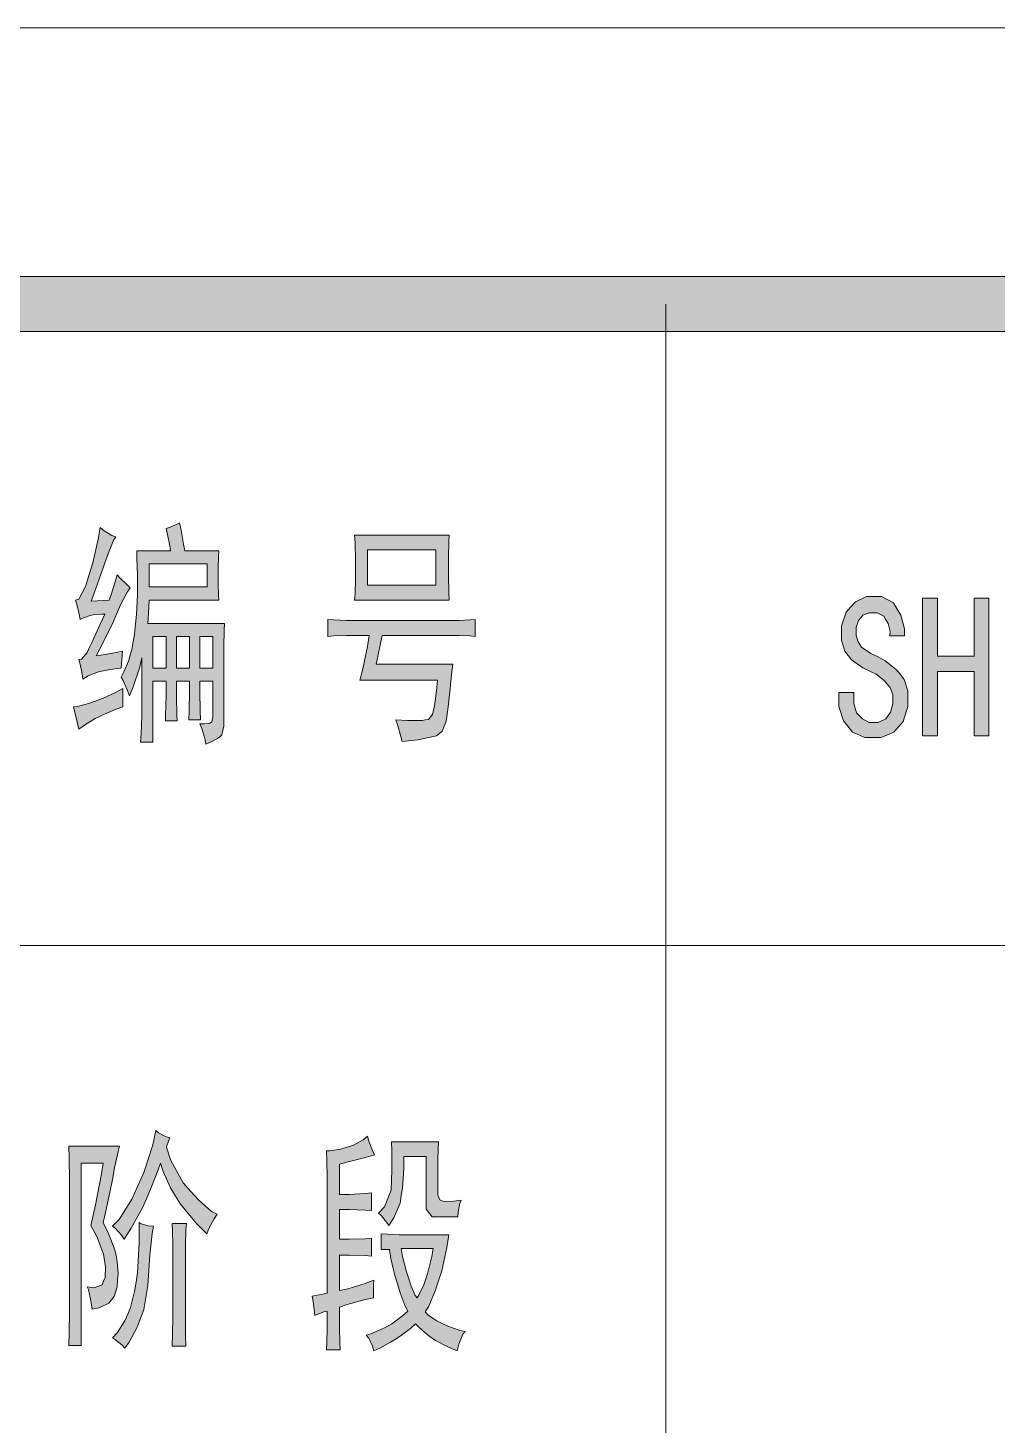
# Model space of a CAD drawing. Header units: millimetres. Extents: x 0 to 207, y 0 to 293.
# Drawn here: x 166.95 to 184.26, y 267.7 to 292.64 of the extents above; entities that cross this region are included whole.
import ezdxf

# ---------------------------------------------------------------- set-up
doc = ezdxf.new("R2010")
doc.units = ezdxf.units.MM

msp = doc.modelspace()

# ---------------------------------------------------------------- hatches: boundary and pattern name
h = msp.add_hatch(color=0)
h.dxf.hatch_style = 2
h.paths.add_polyline_path([(202.483861, 288.208861), (201.499611, 287.224611), (25.124833, 287.224611), (24.140583, 288.208861)])
h = msp.add_hatch(color=0)
h.dxf.hatch_style = 2
h.paths.add_polyline_path([(168.518417, 283.55925), (168.483139, 283.509861), (168.384361, 283.269972), (168.317333, 283.075944), (168.250306, 282.885444), (168.130361, 282.553833), (168.077444, 282.412722), (168.402, 282.430361), (168.437278, 282.529139), (168.507833, 282.754917), (168.543111, 282.878389), (168.596028, 282.821944), (168.712444, 282.705528), (168.775944, 282.645556), (168.723028, 282.571472), (168.603083, 282.342167), (168.536056, 282.190472), (168.469028, 282.03525), (168.285583, 281.657778), (168.169167, 281.435528), (168.292639, 281.449639), (168.525472, 281.491972), (168.634833, 281.516667), (168.613667, 281.216806), (168.543111, 281.20975), (168.384361, 281.185056), (168.299694, 281.167417), (168.2115, 281.149778), (168.024528, 281.075694), (167.92575, 281.01925), (167.915167, 281.110972), (167.879889, 281.283833), (167.855194, 281.3685), (167.904583, 281.375556), (168.003361, 281.491972), (168.05275, 281.601333), (168.105667, 281.707167), (168.239722, 281.999972), (168.320861, 282.179889), (168.267944, 282.179889), (168.165639, 282.172833), (168.112722, 282.165778), (168.059806, 282.155194), (167.943389, 282.112861), (167.879889, 282.081111), (167.86225, 282.179889), (167.823444, 282.356278), (167.79875, 282.430361), (167.855194, 282.448), (167.978667, 282.673778), (168.042167, 282.885444), (168.105667, 283.097111), (168.204444, 283.516917), (168.239722, 283.725056), (168.310278, 283.668611), (168.447861, 283.583944)])
h = msp.add_hatch(color=0)
h.paths.add_polyline_path([(169.657889, 283.809722), (169.682583, 283.675667), (169.728444, 283.425194), (169.749611, 283.308778), (170.356389, 283.308778), (170.349333, 283.21), (170.345806, 282.98775), (170.345806, 282.86075), (170.345806, 282.737278), (170.349333, 282.522083), (170.356389, 282.430361), (169.111083, 282.430361), (169.107556, 282.306889), (169.093444, 282.09875), (169.089917, 282.014083), (170.458694, 282.014083), (170.455167, 281.883556), (170.448111, 281.601333), (170.448111, 281.449639), (170.448111, 280.303111), (170.448111, 280.179639), (170.409306, 280.020889), (170.374028, 279.989139), (170.335222, 279.957389), (170.21175, 279.890361), (170.123556, 279.855083), (170.105917, 279.957389), (170.053, 280.137306), (170.017722, 280.221972), (170.098861, 280.221972), (170.197639, 280.232556), (170.215278, 280.246667), (170.232917, 280.25725), (170.250556, 280.345444), (170.250556, 280.419528), (170.250556, 280.983972), (170.017722, 280.983972), (170.017722, 280.804056), (170.024778, 280.454806), (170.031833, 280.289), (169.820167, 280.289), (169.827222, 280.454806), (169.834278, 280.804056), (169.834278, 280.983972), (169.601444, 280.983972), (169.601444, 280.726444), (169.604972, 280.370139), (169.612028, 280.271361), (169.403889, 280.271361), (169.407417, 280.370139), (169.414472, 280.726444), (169.414472, 280.983972), (169.181639, 280.983972), (169.181639, 279.890361), (168.959389, 279.890361), (168.9735, 280.045583), (168.984083, 280.356028), (168.984083, 280.504194), (168.984083, 281.40025), (168.938222, 281.216806), (168.828861, 280.878139), (168.761833, 280.719389), (168.723028, 280.82875), (168.648944, 280.994556), (168.613667, 281.051), (168.663056, 281.149778), (168.747722, 281.350861), (168.775944, 281.449639), (168.804167, 281.548417), (168.850028, 281.823583), (168.867667, 281.999972), (168.885306, 282.172833), (168.902944, 282.522083), (168.902944, 282.694944), (168.902944, 282.871333), (168.895889, 283.17825), (168.892361, 283.308778), (169.495611, 283.308778), (169.485028, 283.4005), (169.442694, 283.601583), (169.414472, 283.707417), (169.488556, 283.732111), (169.612028, 283.785028)])
h.paths.add_polyline_path([(170.14825, 282.663194), (170.14825, 283.075944), (169.111083, 283.075944), (169.111083, 282.663194)])
h.paths.add_polyline_path([(169.834278, 281.216806), (169.834278, 281.78125), (169.601444, 281.78125), (169.601444, 281.216806)])
h.paths.add_polyline_path([(170.250556, 281.216806), (170.250556, 281.78125), (170.017722, 281.78125), (170.017722, 281.216806)])
h.paths.add_polyline_path([(169.414472, 281.216806), (169.414472, 281.78125), (169.181639, 281.78125), (169.181639, 281.216806)])
h = msp.add_hatch(color=0)
h.paths.add_polyline_path([(174.469778, 283.591), (174.46625, 283.467528), (174.459194, 283.185306), (174.459194, 283.026556), (174.459194, 282.871333), (174.46625, 282.571472), (174.469778, 282.430361), (172.7835, 282.430361), (172.790556, 282.546778), (172.797611, 282.821944), (172.797611, 282.977167), (172.797611, 283.142972), (172.790556, 283.449889), (172.7835, 283.591)])
h.paths.add_polyline_path([(174.236944, 282.694944), (174.236944, 283.326417), (173.016333, 283.326417), (173.016333, 282.694944)])
h = msp.add_hatch(color=0)
h.dxf.hatch_style = 2
h.paths.add_polyline_path([(182.664806, 280.694694), (182.664806, 280.528889), (182.580139, 280.264306), (182.499, 280.169056), (182.414333, 280.070278), (182.188556, 279.975028), (182.043917, 279.975028), (181.899278, 279.975028), (181.677028, 280.073806), (181.595889, 280.176111), (181.51475, 280.274889), (181.433611, 280.528889), (181.433611, 280.680583), (181.433611, 280.779361), (181.698194, 280.779361), (181.698194, 280.694694), (181.698194, 280.585333), (181.751111, 280.419528), (181.8005, 280.363083), (181.853417, 280.306639), (181.973361, 280.246667), (182.043917, 280.246667), (182.135639, 280.246667), (182.269694, 280.310167), (182.315556, 280.370139), (182.357889, 280.430111), (182.400222, 280.578278), (182.400222, 280.666472), (182.400222, 280.737028), (182.347306, 280.871083), (182.297917, 280.931056), (182.245, 280.991028), (182.096833, 281.103917), (181.998056, 281.153306), (181.860472, 281.220333), (181.659389, 281.361444), (181.599417, 281.442583), (181.539444, 281.520194), (181.479472, 281.707167), (181.479472, 281.816528), (181.479472, 281.968222), (181.564139, 282.211639), (181.645278, 282.306889), (181.729944, 282.398611), (181.9275, 282.493861), (182.043917, 282.493861), (182.192083, 282.493861), (182.410806, 282.380972), (182.474306, 282.268083), (182.541333, 282.158722), (182.608361, 281.915306), (182.608361, 281.788306), (182.343778, 281.788306), (182.347306, 281.865917), (182.315556, 282.010556), (182.273222, 282.074056), (182.234417, 282.141083), (182.118, 282.204583), (182.043917, 282.204583), (181.973361, 282.204583), (181.864, 282.158722), (181.825194, 282.112861), (181.786389, 282.063472), (181.744056, 281.94), (181.744056, 281.858861), (181.744056, 281.795361), (181.775806, 281.682472), (181.807556, 281.636611), (181.839306, 281.59075), (182.005111, 281.477861), (182.135639, 281.414361), (182.262639, 281.347333), (182.456667, 281.192111), (182.527222, 281.103917), (182.597778, 281.012194), (182.664806, 280.807583)])
h = msp.add_hatch(color=0)
h.dxf.hatch_style = 2
h.paths.add_polyline_path([(184.114722, 280.00325), (183.850139, 280.00325), (183.850139, 281.153306), (183.193972, 281.153306), (183.193972, 280.00325), (182.929389, 280.00325), (182.929389, 282.462111), (183.193972, 282.462111), (183.193972, 281.428472), (183.850139, 281.428472), (183.850139, 282.462111), (184.114722, 282.462111)])
h = msp.add_hatch(color=0)
h.dxf.hatch_style = 2
h.paths.add_polyline_path([(174.540333, 282.063472), (174.649694, 282.063472), (174.84725, 282.074056), (174.935444, 282.081111), (174.935444, 281.78125), (174.84725, 281.791833), (174.649694, 281.798889), (174.540333, 281.798889), (173.273861, 281.798889), (173.249167, 281.682472), (173.19625, 281.424944), (173.168028, 281.283833), (174.540333, 281.283833), (174.522694, 281.149778), (174.498, 280.927528), (174.487417, 280.835806), (174.480361, 280.744083), (174.452139, 280.525361), (174.4345, 280.394833), (174.416861, 280.267833), (174.349833, 280.091444), (174.296917, 280.045583), (174.244, 280.00325), (173.912389, 279.932694), (173.633694, 279.904472), (173.609, 279.996194), (173.552556, 280.186694), (173.517278, 280.289), (173.725417, 280.278417), (173.99, 280.278417), (174.046444, 280.289), (174.102889, 280.296056), (174.173444, 280.38425), (174.191083, 280.461861), (174.208722, 280.543), (174.244, 280.811111), (174.261639, 281.001611), (172.87875, 281.001611), (172.931667, 281.202694), (173.012806, 281.601333), (173.041028, 281.798889), (172.762333, 281.798889), (172.638861, 281.798889), (172.413083, 281.791833), (172.30725, 281.78125), (172.30725, 282.081111), (172.413083, 282.074056), (172.638861, 282.063472), (172.762333, 282.063472)])
h = msp.add_hatch(color=0)
h.dxf.hatch_style = 2
h.paths.add_polyline_path([(168.645417, 280.853444), (168.641889, 280.761722), (168.641889, 280.595917), (168.645417, 280.521833), (168.525472, 280.4795), (168.317333, 280.394833), (168.236194, 280.356028), (168.151528, 280.313694), (167.961028, 280.197278), (167.855194, 280.123194), (167.763472, 280.521833), (167.834028, 280.528889), (168.028056, 280.581806), (168.151528, 280.627667), (168.278528, 280.673528), (168.525472, 280.786417)])
h = msp.add_hatch(color=0)
h.dxf.hatch_style = 2
h.paths.add_polyline_path([(169.421528, 272.661944), (169.502667, 272.422056), (169.721389, 272.026944), (169.858972, 271.871722), (169.993028, 271.720028), (170.229389, 271.515417), (170.328167, 271.466028), (170.271722, 271.381361), (170.176472, 271.2085), (170.141194, 271.116778), (169.950694, 271.307278), (169.672, 271.645944), (169.583806, 271.790583), (169.495611, 271.935222), (169.365083, 272.228028), (169.315694, 272.379722), (169.276889, 272.25625), (169.156944, 271.952861), (169.079333, 271.772944), (169.001722, 271.593028), (168.793583, 271.215556), (168.666583, 271.018), (168.620722, 271.092083), (168.514889, 271.2085), (168.458444, 271.250833), (168.578389, 271.374306), (168.804167, 271.734139), (168.91, 271.974028), (169.015833, 272.210389), (169.178111, 272.704278), (169.234556, 272.961806), (169.280417, 272.919472), (169.403889, 272.852444), (169.4815, 272.82775), (169.456806, 272.767778), (169.428583, 272.686639)])
h = msp.add_hatch(color=0)
h.dxf.hatch_style = 2
h.paths.add_polyline_path([(173.139806, 272.527889), (173.058667, 272.503194), (172.882278, 272.453806), (172.787028, 272.429111), (172.691778, 272.404417), (172.554194, 272.369139), (172.511861, 272.362083), (172.511861, 271.815278), (172.68825, 271.815278), (172.974, 271.832917), (173.083361, 271.847028), (173.083361, 271.533056), (172.974, 271.540111), (172.68825, 271.550694), (172.511861, 271.550694), (172.511861, 271.018), (172.68825, 271.018), (172.974, 271.025056), (173.083361, 271.035639), (173.083361, 270.718139), (172.974, 270.728722), (172.68825, 270.735778), (172.511861, 270.735778), (172.511861, 270.104306), (172.663556, 270.136056), (172.974, 270.227778), (173.129222, 270.28775), (173.122167, 270.203083), (173.118639, 270.047861), (173.118639, 269.97025), (172.956361, 269.9385), (172.652972, 269.853833), (172.511861, 269.804444), (172.511861, 269.522222), (172.511861, 269.423444), (172.518917, 269.183556), (172.525972, 269.042444), (172.282556, 269.042444), (172.286083, 269.183556), (172.293139, 269.423444), (172.293139, 269.522222), (172.293139, 269.737417), (172.233167, 269.723306), (172.123806, 269.680972), (172.070889, 269.656278), (172.060306, 269.772694), (172.035611, 269.945556), (172.025028, 270.005528), (172.085, 270.012583), (172.215528, 270.037278), (172.293139, 270.054917), (172.293139, 271.981083), (172.293139, 272.122194), (172.286083, 272.429111), (172.282556, 272.594917), (172.349583, 272.594917), (172.5295, 272.626667), (172.642389, 272.661944), (172.75175, 272.693694), (172.938722, 272.796), (173.012806, 272.8595), (173.0375, 272.767778), (173.101, 272.601972)])
h = msp.add_hatch(color=0)
h.dxf.hatch_style = 2
h.paths.add_polyline_path([(168.585444, 272.679583), (168.56075, 272.587861), (168.49725, 272.291528), (168.458444, 272.086917), (168.416111, 271.885833), (168.334972, 271.497778), (168.292639, 271.317861), (168.387889, 271.123833), (168.500778, 270.831028), (168.521944, 270.728722), (168.539583, 270.622889), (168.557222, 270.404167), (168.550167, 270.28775), (168.543111, 270.171333), (168.490194, 269.994944), (168.440806, 269.9385), (168.391417, 269.878528), (168.218556, 269.797389), (168.095083, 269.772694), (168.073917, 269.920861), (168.028056, 270.121944), (168.003361, 270.171333), (168.126833, 270.153694), (168.275, 270.203083), (168.299694, 270.270111), (168.327917, 270.337139), (168.334972, 270.520583), (168.317333, 270.637), (168.299694, 270.753417), (168.176222, 271.067389), (168.073917, 271.264944), (168.155056, 271.631833), (168.264417, 272.189222), (168.292639, 272.379722), (167.897528, 272.379722), (167.897528, 269.123583), (167.678806, 269.123583), (167.682333, 269.349361), (167.689389, 269.737417), (167.689389, 269.90675), (167.689389, 271.882306), (167.689389, 272.072806), (167.682333, 272.471444), (167.678806, 272.679583)])
h = msp.add_hatch(color=0)
h.dxf.hatch_style = 2
h.paths.add_polyline_path([(174.279278, 272.760722), (174.27575, 272.63725), (174.268694, 272.404417), (174.268694, 272.295056), (174.268694, 271.882306), (174.268694, 271.804694), (174.3075, 271.720028), (174.342778, 271.705917), (174.381583, 271.695333), (174.554444, 271.698861), (174.6885, 271.7165), (174.663806, 271.656528), (174.635583, 271.508361), (174.628528, 271.416639), (174.268694, 271.416639), (174.169917, 271.416639), (174.064083, 271.55775), (174.060556, 271.698861), (174.060556, 272.496139), (173.665444, 272.496139), (173.665444, 272.280944), (173.64075, 271.931694), (173.616056, 271.797639), (173.594889, 271.663583), (173.485528, 271.399), (173.397333, 271.264944), (173.355, 271.324917), (173.263278, 271.434278), (173.210361, 271.483667), (173.319722, 271.600083), (173.436139, 271.892889), (173.443194, 272.072806), (173.45025, 272.249194), (173.45025, 272.594917), (173.443194, 272.760722)])
h = msp.add_hatch(color=0)
h.dxf.hatch_style = 2
h.paths.add_polyline_path([(169.188694, 271.250833), (169.167528, 271.123833), (169.125194, 270.73225), (169.107556, 270.460611), (169.089917, 270.1925), (169.015833, 269.765639), (168.955861, 269.606889), (168.899417, 269.448139), (168.758306, 269.183556), (168.677167, 269.074194), (168.62425, 269.134167), (168.514889, 269.225889), (168.458444, 269.257639), (168.543111, 269.349361), (168.680694, 269.561028), (168.730083, 269.680972), (168.779472, 269.800917), (168.853556, 270.086667), (168.881778, 270.252472), (168.906472, 270.418278), (168.934694, 270.950972), (168.934694, 271.317861), (168.969972, 271.293167), (169.096972, 271.257889)])
h = msp.add_hatch(color=0)
h.dxf.hatch_style = 2
h.paths.add_polyline_path([(169.781361, 271.300222), (169.770778, 271.183806), (169.760194, 270.933333), (169.760194, 270.802806), (169.760194, 269.688028), (169.760194, 269.606889), (169.763722, 269.314083), (169.770778, 269.109472), (169.527361, 269.109472), (169.530889, 269.331722), (169.537944, 269.631583), (169.537944, 269.705667), (169.537944, 270.802806), (169.537944, 270.919222), (169.530889, 271.166167), (169.527361, 271.300222)])
h = msp.add_hatch(color=0)
h.paths.add_polyline_path([(174.46625, 271.099139), (174.430972, 270.869833), (174.33925, 270.457083), (174.279278, 270.277167), (174.222833, 270.100778), (174.106417, 269.822083), (174.046444, 269.723306), (174.099361, 269.663333), (174.251056, 269.561028), (174.349833, 269.515167), (174.448611, 269.469306), (174.653222, 269.39875), (174.755528, 269.374056), (174.716722, 269.324667), (174.646167, 269.148278), (174.617944, 269.024806), (174.459194, 269.091833), (174.226361, 269.211778), (174.152278, 269.264694), (174.078194, 269.321139), (173.937083, 269.441083), (173.873583, 269.508111), (173.781861, 269.423444), (173.598417, 269.285861), (173.51375, 269.232944), (173.425556, 269.180028), (173.235056, 269.074194), (173.129222, 269.024806), (173.104528, 269.109472), (173.0375, 269.250583), (172.991639, 269.307028), (173.072778, 269.331722), (173.252694, 269.405806), (173.351472, 269.455194), (173.45025, 269.508111), (173.64075, 269.649222), (173.732472, 269.737417), (173.686611, 269.822083), (173.594889, 270.061972), (173.549028, 270.220722), (173.499639, 270.368889), (173.432611, 270.675806), (173.407917, 270.834556), (173.369111, 270.834556), (173.2915, 270.834556), (173.256222, 270.834556), (173.256222, 271.116778), (173.369111, 271.109722), (173.57725, 271.099139), (173.676028, 271.099139)])
h.paths.add_polyline_path([(173.616056, 270.852194), (173.64075, 270.711083), (173.707778, 270.439444), (173.750111, 270.312444), (173.795972, 270.181917), (173.866528, 270.012583), (173.898278, 269.97025), (173.937083, 270.030222), (174.018222, 270.206611), (174.060556, 270.330083), (174.099361, 270.450028), (174.162861, 270.711083), (174.187556, 270.852194), (173.676028, 270.852194)])

# ---------------------------------------------------------------- linework, layer by layer
at = {"color": 0, "lineweight": 0}
for points in [[(0, 0), (206.918278, 0), (206.918278, 292.643278), (0, 292.643278)], [(202.483861, 288.208861), (201.499611, 287.224611), (25.124833, 287.224611), (24.140583, 288.208861)], [(168.518417, 283.55925), (168.483139, 283.509861), (168.384361, 283.269972), (168.317333, 283.075944), (168.250306, 282.885444), (168.130361, 282.553833), (168.077444, 282.412722), (168.402, 282.430361), (168.437278, 282.529139), (168.507833, 282.754917), (168.543111, 282.878389), (168.596028, 282.821944), (168.712444, 282.705528), (168.775944, 282.645556), (168.723028, 282.571472), (168.603083, 282.342167), (168.536056, 282.190472), (168.469028, 282.03525), (168.285583, 281.657778), (168.169167, 281.435528), (168.292639, 281.449639), (168.525472, 281.491972), (168.634833, 281.516667), (168.613667, 281.216806), (168.543111, 281.20975), (168.384361, 281.185056), (168.299694, 281.167417), (168.2115, 281.149778), (168.024528, 281.075694), (167.92575, 281.01925), (167.915167, 281.110972), (167.879889, 281.283833), (167.855194, 281.3685), (167.904583, 281.375556), (168.003361, 281.491972), (168.05275, 281.601333), (168.105667, 281.707167), (168.239722, 281.999972), (168.320861, 282.179889), (168.267944, 282.179889), (168.165639, 282.172833), (168.112722, 282.165778), (168.059806, 282.155194), (167.943389, 282.112861), (167.879889, 282.081111), (167.86225, 282.179889), (167.823444, 282.356278), (167.79875, 282.430361), (167.855194, 282.448), (167.978667, 282.673778), (168.042167, 282.885444), (168.105667, 283.097111), (168.204444, 283.516917), (168.239722, 283.725056), (168.310278, 283.668611), (168.447861, 283.583944)], [(169.657889, 283.809722), (169.682583, 283.675667), (169.728444, 283.425194), (169.749611, 283.308778), (170.356389, 283.308778), (170.349333, 283.21), (170.345806, 282.98775), (170.345806, 282.86075), (170.345806, 282.737278), (170.349333, 282.522083), (170.356389, 282.430361), (169.111083, 282.430361), (169.107556, 282.306889), (169.093444, 282.09875), (169.089917, 282.014083), (170.458694, 282.014083), (170.455167, 281.883556), (170.448111, 281.601333), (170.448111, 281.449639), (170.448111, 280.303111), (170.448111, 280.179639), (170.409306, 280.020889), (170.374028, 279.989139), (170.335222, 279.957389), (170.21175, 279.890361), (170.123556, 279.855083), (170.105917, 279.957389), (170.053, 280.137306), (170.017722, 280.221972), (170.098861, 280.221972), (170.197639, 280.232556), (170.215278, 280.246667), (170.232917, 280.25725), (170.250556, 280.345444), (170.250556, 280.419528), (170.250556, 280.983972), (170.017722, 280.983972), (170.017722, 280.804056), (170.024778, 280.454806), (170.031833, 280.289), (169.820167, 280.289), (169.827222, 280.454806), (169.834278, 280.804056), (169.834278, 280.983972), (169.601444, 280.983972), (169.601444, 280.726444), (169.604972, 280.370139), (169.612028, 280.271361), (169.403889, 280.271361), (169.407417, 280.370139), (169.414472, 280.726444), (169.414472, 280.983972), (169.181639, 280.983972), (169.181639, 279.890361), (168.959389, 279.890361), (168.9735, 280.045583), (168.984083, 280.356028), (168.984083, 280.504194), (168.984083, 281.40025), (168.938222, 281.216806), (168.828861, 280.878139), (168.761833, 280.719389), (168.723028, 280.82875), (168.648944, 280.994556), (168.613667, 281.051), (168.663056, 281.149778), (168.747722, 281.350861), (168.775944, 281.449639), (168.804167, 281.548417), (168.850028, 281.823583), (168.867667, 281.999972), (168.885306, 282.172833), (168.902944, 282.522083), (168.902944, 282.694944), (168.902944, 282.871333), (168.895889, 283.17825), (168.892361, 283.308778), (169.495611, 283.308778), (169.485028, 283.4005), (169.442694, 283.601583), (169.414472, 283.707417), (169.488556, 283.732111), (169.612028, 283.785028)], [(174.469778, 283.591), (174.46625, 283.467528), (174.459194, 283.185306), (174.459194, 283.026556), (174.459194, 282.871333), (174.46625, 282.571472), (174.469778, 282.430361), (172.7835, 282.430361), (172.790556, 282.546778), (172.797611, 282.821944), (172.797611, 282.977167), (172.797611, 283.142972), (172.790556, 283.449889), (172.7835, 283.591)], [(174.236944, 282.694944), (174.236944, 283.326417), (173.016333, 283.326417), (173.016333, 282.694944)], [(170.14825, 282.663194), (170.14825, 283.075944), (169.111083, 283.075944), (169.111083, 282.663194)], [(182.664806, 280.694694), (182.664806, 280.528889), (182.580139, 280.264306), (182.499, 280.169056), (182.414333, 280.070278), (182.188556, 279.975028), (182.043917, 279.975028), (181.899278, 279.975028), (181.677028, 280.073806), (181.595889, 280.176111), (181.51475, 280.274889), (181.433611, 280.528889), (181.433611, 280.680583), (181.433611, 280.779361), (181.698194, 280.779361), (181.698194, 280.694694), (181.698194, 280.585333), (181.751111, 280.419528), (181.8005, 280.363083), (181.853417, 280.306639), (181.973361, 280.246667), (182.043917, 280.246667), (182.135639, 280.246667), (182.269694, 280.310167), (182.315556, 280.370139), (182.357889, 280.430111), (182.400222, 280.578278), (182.400222, 280.666472), (182.400222, 280.737028), (182.347306, 280.871083), (182.297917, 280.931056), (182.245, 280.991028), (182.096833, 281.103917), (181.998056, 281.153306), (181.860472, 281.220333), (181.659389, 281.361444), (181.599417, 281.442583), (181.539444, 281.520194), (181.479472, 281.707167), (181.479472, 281.816528), (181.479472, 281.968222), (181.564139, 282.211639), (181.645278, 282.306889), (181.729944, 282.398611), (181.9275, 282.493861), (182.043917, 282.493861), (182.192083, 282.493861), (182.410806, 282.380972), (182.474306, 282.268083), (182.541333, 282.158722), (182.608361, 281.915306), (182.608361, 281.788306), (182.343778, 281.788306), (182.347306, 281.865917), (182.315556, 282.010556), (182.273222, 282.074056), (182.234417, 282.141083), (182.118, 282.204583), (182.043917, 282.204583), (181.973361, 282.204583), (181.864, 282.158722), (181.825194, 282.112861), (181.786389, 282.063472), (181.744056, 281.94), (181.744056, 281.858861), (181.744056, 281.795361), (181.775806, 281.682472), (181.807556, 281.636611), (181.839306, 281.59075), (182.005111, 281.477861), (182.135639, 281.414361), (182.262639, 281.347333), (182.456667, 281.192111), (182.527222, 281.103917), (182.597778, 281.012194), (182.664806, 280.807583)], [(184.114722, 280.00325), (183.850139, 280.00325), (183.850139, 281.153306), (183.193972, 281.153306), (183.193972, 280.00325), (182.929389, 280.00325), (182.929389, 282.462111), (183.193972, 282.462111), (183.193972, 281.428472), (183.850139, 281.428472), (183.850139, 282.462111), (184.114722, 282.462111)], [(174.540333, 282.063472), (174.649694, 282.063472), (174.84725, 282.074056), (174.935444, 282.081111), (174.935444, 281.78125), (174.84725, 281.791833), (174.649694, 281.798889), (174.540333, 281.798889), (173.273861, 281.798889), (173.249167, 281.682472), (173.19625, 281.424944), (173.168028, 281.283833), (174.540333, 281.283833), (174.522694, 281.149778), (174.498, 280.927528), (174.487417, 280.835806), (174.480361, 280.744083), (174.452139, 280.525361), (174.4345, 280.394833), (174.416861, 280.267833), (174.349833, 280.091444), (174.296917, 280.045583), (174.244, 280.00325), (173.912389, 279.932694), (173.633694, 279.904472), (173.609, 279.996194), (173.552556, 280.186694), (173.517278, 280.289), (173.725417, 280.278417), (173.99, 280.278417), (174.046444, 280.289), (174.102889, 280.296056), (174.173444, 280.38425), (174.191083, 280.461861), (174.208722, 280.543), (174.244, 280.811111), (174.261639, 281.001611), (172.87875, 281.001611), (172.931667, 281.202694), (173.012806, 281.601333), (173.041028, 281.798889), (172.762333, 281.798889), (172.638861, 281.798889), (172.413083, 281.791833), (172.30725, 281.78125), (172.30725, 282.081111), (172.413083, 282.074056), (172.638861, 282.063472), (172.762333, 282.063472)], [(169.414472, 281.216806), (169.414472, 281.78125), (169.181639, 281.78125), (169.181639, 281.216806)], [(169.834278, 281.216806), (169.834278, 281.78125), (169.601444, 281.78125), (169.601444, 281.216806)], [(170.250556, 281.216806), (170.250556, 281.78125), (170.017722, 281.78125), (170.017722, 281.216806)], [(168.645417, 280.853444), (168.641889, 280.761722), (168.641889, 280.595917), (168.645417, 280.521833), (168.525472, 280.4795), (168.317333, 280.394833), (168.236194, 280.356028), (168.151528, 280.313694), (167.961028, 280.197278), (167.855194, 280.123194), (167.763472, 280.521833), (167.834028, 280.528889), (168.028056, 280.581806), (168.151528, 280.627667), (168.278528, 280.673528), (168.525472, 280.786417)], [(169.421528, 272.661944), (169.502667, 272.422056), (169.721389, 272.026944), (169.858972, 271.871722), (169.993028, 271.720028), (170.229389, 271.515417), (170.328167, 271.466028), (170.271722, 271.381361), (170.176472, 271.2085), (170.141194, 271.116778), (169.950694, 271.307278), (169.672, 271.645944), (169.583806, 271.790583), (169.495611, 271.935222), (169.365083, 272.228028), (169.315694, 272.379722), (169.276889, 272.25625), (169.156944, 271.952861), (169.079333, 271.772944), (169.001722, 271.593028), (168.793583, 271.215556), (168.666583, 271.018), (168.620722, 271.092083), (168.514889, 271.2085), (168.458444, 271.250833), (168.578389, 271.374306), (168.804167, 271.734139), (168.91, 271.974028), (169.015833, 272.210389), (169.178111, 272.704278), (169.234556, 272.961806), (169.280417, 272.919472), (169.403889, 272.852444), (169.4815, 272.82775), (169.456806, 272.767778), (169.428583, 272.686639)], [(173.139806, 272.527889), (173.058667, 272.503194), (172.882278, 272.453806), (172.787028, 272.429111), (172.691778, 272.404417), (172.554194, 272.369139), (172.511861, 272.362083), (172.511861, 271.815278), (172.68825, 271.815278), (172.974, 271.832917), (173.083361, 271.847028), (173.083361, 271.533056), (172.974, 271.540111), (172.68825, 271.550694), (172.511861, 271.550694), (172.511861, 271.018), (172.68825, 271.018), (172.974, 271.025056), (173.083361, 271.035639), (173.083361, 270.718139), (172.974, 270.728722), (172.68825, 270.735778), (172.511861, 270.735778), (172.511861, 270.104306), (172.663556, 270.136056), (172.974, 270.227778), (173.129222, 270.28775), (173.122167, 270.203083), (173.118639, 270.047861), (173.118639, 269.97025), (172.956361, 269.9385), (172.652972, 269.853833), (172.511861, 269.804444), (172.511861, 269.522222), (172.511861, 269.423444), (172.518917, 269.183556), (172.525972, 269.042444), (172.282556, 269.042444), (172.286083, 269.183556), (172.293139, 269.423444), (172.293139, 269.522222), (172.293139, 269.737417), (172.233167, 269.723306), (172.123806, 269.680972), (172.070889, 269.656278), (172.060306, 269.772694), (172.035611, 269.945556), (172.025028, 270.005528), (172.085, 270.012583), (172.215528, 270.037278), (172.293139, 270.054917), (172.293139, 271.981083), (172.293139, 272.122194), (172.286083, 272.429111), (172.282556, 272.594917), (172.349583, 272.594917), (172.5295, 272.626667), (172.642389, 272.661944), (172.75175, 272.693694), (172.938722, 272.796), (173.012806, 272.8595), (173.0375, 272.767778), (173.101, 272.601972)], [(168.585444, 272.679583), (168.56075, 272.587861), (168.49725, 272.291528), (168.458444, 272.086917), (168.416111, 271.885833), (168.334972, 271.497778), (168.292639, 271.317861), (168.387889, 271.123833), (168.500778, 270.831028), (168.521944, 270.728722), (168.539583, 270.622889), (168.557222, 270.404167), (168.550167, 270.28775), (168.543111, 270.171333), (168.490194, 269.994944), (168.440806, 269.9385), (168.391417, 269.878528), (168.218556, 269.797389), (168.095083, 269.772694), (168.073917, 269.920861), (168.028056, 270.121944), (168.003361, 270.171333), (168.126833, 270.153694), (168.275, 270.203083), (168.299694, 270.270111), (168.327917, 270.337139), (168.334972, 270.520583), (168.317333, 270.637), (168.299694, 270.753417), (168.176222, 271.067389), (168.073917, 271.264944), (168.155056, 271.631833), (168.264417, 272.189222), (168.292639, 272.379722), (167.897528, 272.379722), (167.897528, 269.123583), (167.678806, 269.123583), (167.682333, 269.349361), (167.689389, 269.737417), (167.689389, 269.90675), (167.689389, 271.882306), (167.689389, 272.072806), (167.682333, 272.471444), (167.678806, 272.679583)], [(174.279278, 272.760722), (174.27575, 272.63725), (174.268694, 272.404417), (174.268694, 272.295056), (174.268694, 271.882306), (174.268694, 271.804694), (174.3075, 271.720028), (174.342778, 271.705917), (174.381583, 271.695333), (174.554444, 271.698861), (174.6885, 271.7165), (174.663806, 271.656528), (174.635583, 271.508361), (174.628528, 271.416639), (174.268694, 271.416639), (174.169917, 271.416639), (174.064083, 271.55775), (174.060556, 271.698861), (174.060556, 272.496139), (173.665444, 272.496139), (173.665444, 272.280944), (173.64075, 271.931694), (173.616056, 271.797639), (173.594889, 271.663583), (173.485528, 271.399), (173.397333, 271.264944), (173.355, 271.324917), (173.263278, 271.434278), (173.210361, 271.483667), (173.319722, 271.600083), (173.436139, 271.892889), (173.443194, 272.072806), (173.45025, 272.249194), (173.45025, 272.594917), (173.443194, 272.760722)], [(169.188694, 271.250833), (169.167528, 271.123833), (169.125194, 270.73225), (169.107556, 270.460611), (169.089917, 270.1925), (169.015833, 269.765639), (168.955861, 269.606889), (168.899417, 269.448139), (168.758306, 269.183556), (168.677167, 269.074194), (168.62425, 269.134167), (168.514889, 269.225889), (168.458444, 269.257639), (168.543111, 269.349361), (168.680694, 269.561028), (168.730083, 269.680972), (168.779472, 269.800917), (168.853556, 270.086667), (168.881778, 270.252472), (168.906472, 270.418278), (168.934694, 270.950972), (168.934694, 271.317861), (168.969972, 271.293167), (169.096972, 271.257889)], [(169.781361, 271.300222), (169.770778, 271.183806), (169.760194, 270.933333), (169.760194, 270.802806), (169.760194, 269.688028), (169.760194, 269.606889), (169.763722, 269.314083), (169.770778, 269.109472), (169.527361, 269.109472), (169.530889, 269.331722), (169.537944, 269.631583), (169.537944, 269.705667), (169.537944, 270.802806), (169.537944, 270.919222), (169.530889, 271.166167), (169.527361, 271.300222)], [(174.46625, 271.099139), (174.430972, 270.869833), (174.33925, 270.457083), (174.279278, 270.277167), (174.222833, 270.100778), (174.106417, 269.822083), (174.046444, 269.723306), (174.099361, 269.663333), (174.251056, 269.561028), (174.349833, 269.515167), (174.448611, 269.469306), (174.653222, 269.39875), (174.755528, 269.374056), (174.716722, 269.324667), (174.646167, 269.148278), (174.617944, 269.024806), (174.459194, 269.091833), (174.226361, 269.211778), (174.152278, 269.264694), (174.078194, 269.321139), (173.937083, 269.441083), (173.873583, 269.508111), (173.781861, 269.423444), (173.598417, 269.285861), (173.51375, 269.232944), (173.425556, 269.180028), (173.235056, 269.074194), (173.129222, 269.024806), (173.104528, 269.109472), (173.0375, 269.250583), (172.991639, 269.307028), (173.072778, 269.331722), (173.252694, 269.405806), (173.351472, 269.455194), (173.45025, 269.508111), (173.64075, 269.649222), (173.732472, 269.737417), (173.686611, 269.822083), (173.594889, 270.061972), (173.549028, 270.220722), (173.499639, 270.368889), (173.432611, 270.675806), (173.407917, 270.834556), (173.369111, 270.834556), (173.2915, 270.834556), (173.256222, 270.834556), (173.256222, 271.116778), (173.369111, 271.109722), (173.57725, 271.099139), (173.676028, 271.099139)], [(173.616056, 270.852194), (173.64075, 270.711083), (173.707778, 270.439444), (173.750111, 270.312444), (173.795972, 270.181917), (173.866528, 270.012583), (173.898278, 269.97025), (173.937083, 270.030222), (174.018222, 270.206611), (174.060556, 270.330083), (174.099361, 270.450028), (174.162861, 270.711083), (174.187556, 270.852194), (173.676028, 270.852194)]]:
    msp.add_lwpolyline(points, close=True, dxfattribs=at)
for points in [[(178.343278, 253.844778), (178.343278, 287.714972)], [(154.696583, 276.260278), (201.9935, 276.260278)]]:
    msp.add_lwpolyline(points, dxfattribs=at)

doc.saveas('drawing.dxf')
